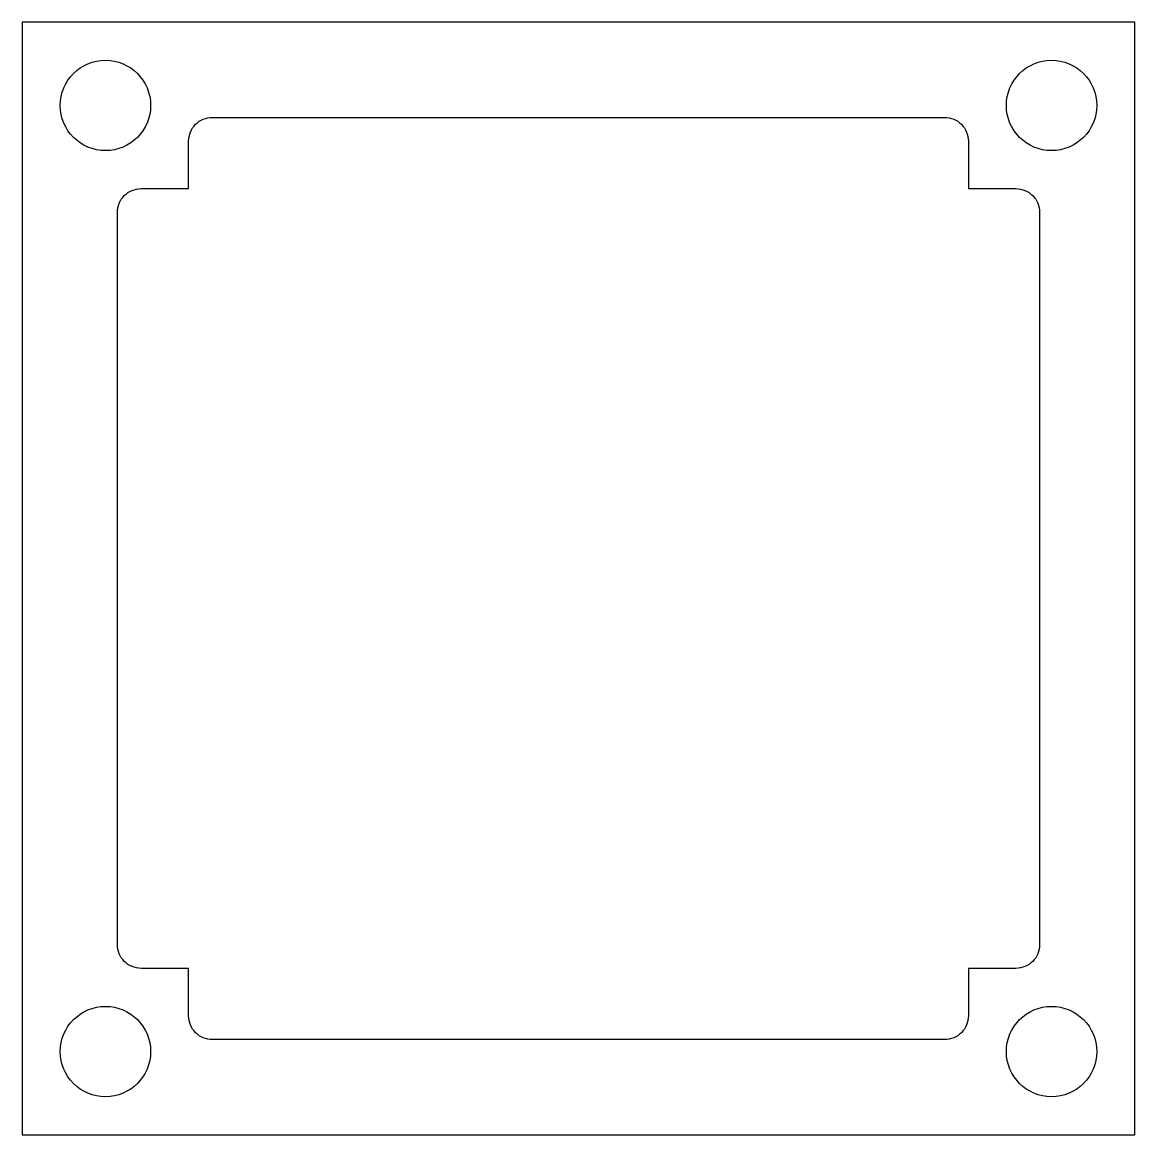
# Model space of a CAD drawing. Header units: millimetres. Extents: x 0 to 46.8, y 0 to 46.8.
import ezdxf

# ---------------------------------------------------------------- set-up
doc = ezdxf.new("R2010")
doc.units = ezdxf.units.MM
doc.layers.get('0').update_dxf_attribs({"linetype": 'CONTINUOUS'})

msp = doc.modelspace()

# ---------------------------------------------------------------- linework, layer by layer
msp.add_lwpolyline([(46.8, 46.8), (0, 46.8), (0, 0), (46.8, 0)], close=True)
msp.add_lwpolyline([(41.8, 7), (39.8, 7), (39.8, 5, -0.414214), (38.8, 4), (8, 4, -0.414214), (7, 5), (7, 7), (5, 7, -0.414214), (4, 8), (4, 38.8, -0.414214), (5, 39.8), (7, 39.8), (7, 41.8, -0.414214), (8, 42.8), (38.8, 42.8, -0.414214), (39.8, 41.8), (39.8, 39.8), (41.8, 39.8, -0.414214), (42.8, 38.8), (42.8, 8, -0.414214)], format="xyb", close=True)
for centre in [(3.5, 43.3), (43.3, 43.3), (3.5, 3.5), (43.3, 3.5)]:
    msp.add_circle(centre, 1.9)

doc.saveas('drawing.dxf')
